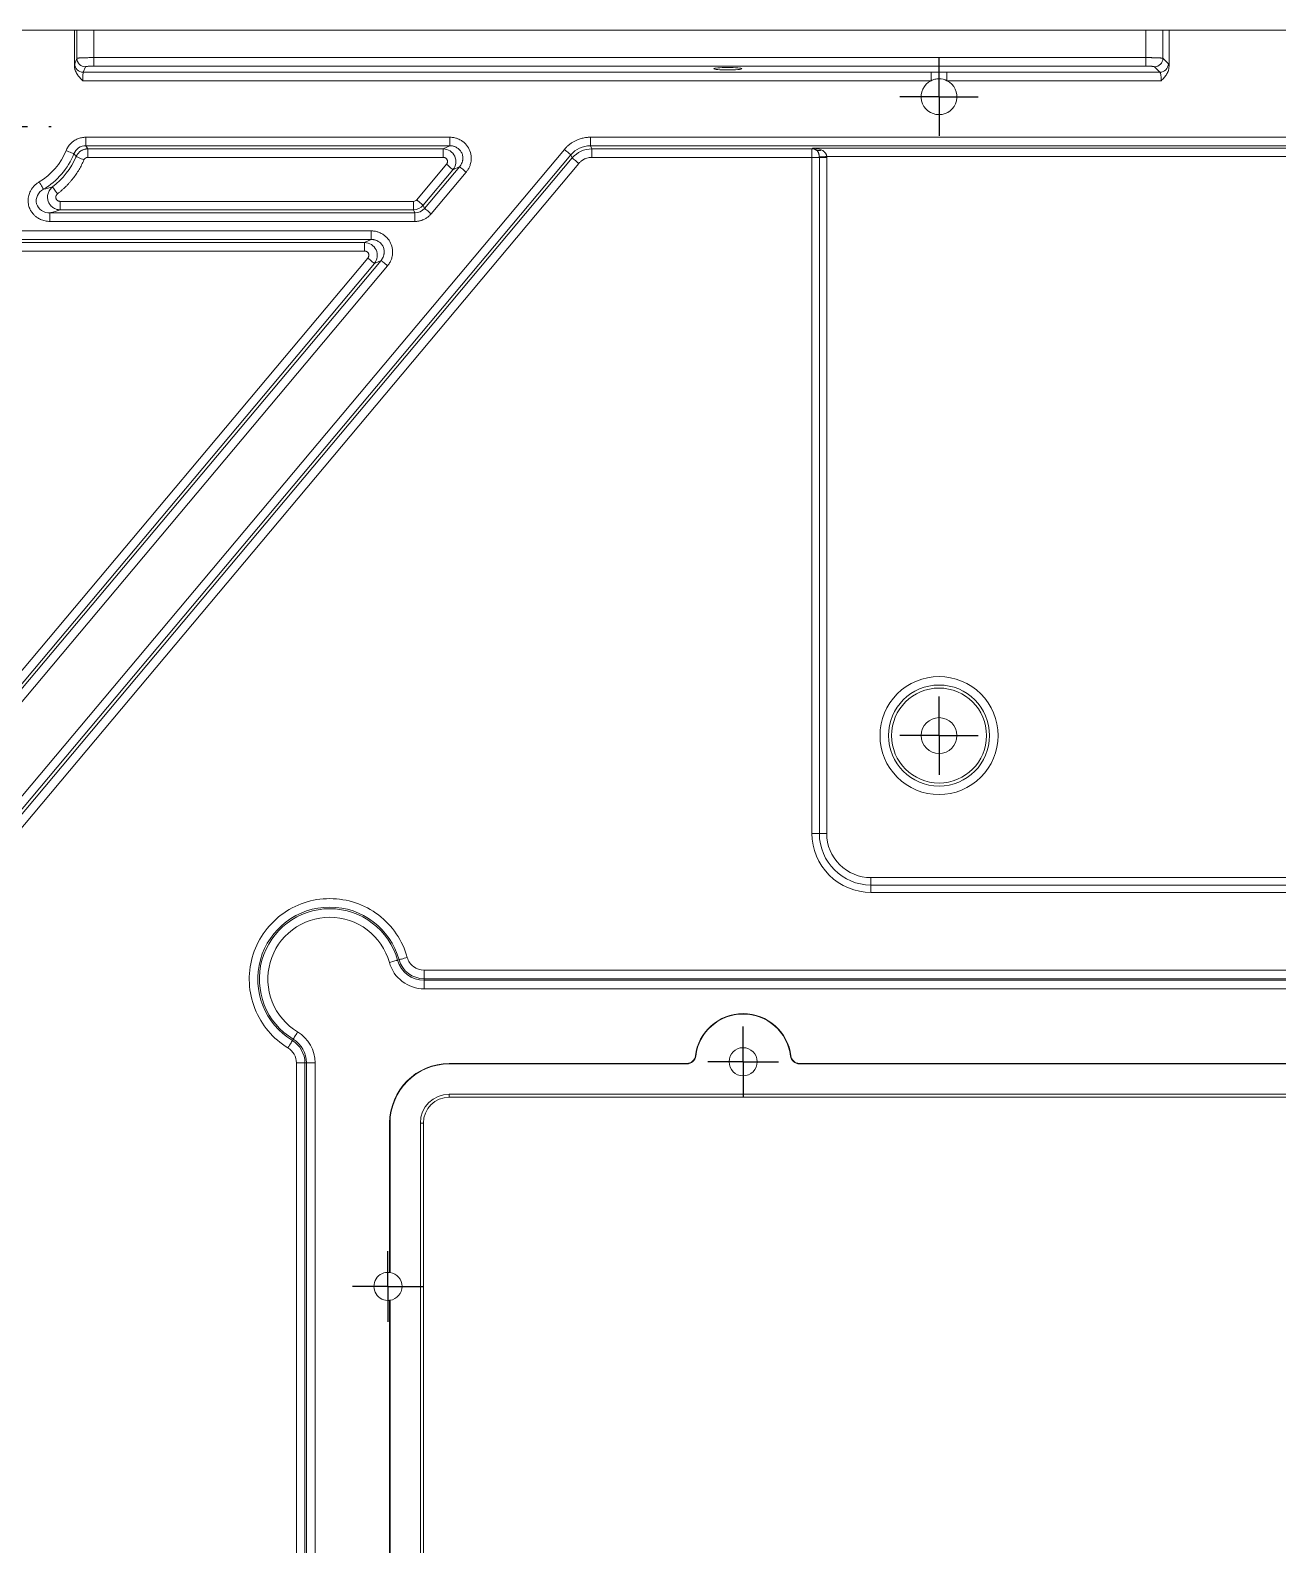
# Model space of a CAD drawing. Header units: millimetres. Extents: x 410 to 793, y 6 to 277.
# Drawn here: x 635.95 to 656.87, y 145.96 to 171.36 of the extents above; entities that cross this region are included whole.
import ezdxf

# ---------------------------------------------------------------- set-up
doc = ezdxf.new("R2010")
doc.units = ezdxf.units.MM
doc.layers.add('图框', color=7, linetype='Continuous')

# ---------------------------------------------------------------- blocks, each defined once
blk = doc.blocks.new('SW_CENTERMARKSYMBOL_68')
at = {"layer": '图框', "color": 0}
for p, q in [((0, 0.357), (0, 0.593)), ((0, 0), (0, 0.357)), ((-0.357, 0), (-0.593, 0)), ((0, 0), (-0.357, 0)), ((0, 0), (0, -0.357)), ((0, 0), (0.357, 0)), ((0.357, 0), (0.593, 0)), ((0, -0.357), (0, -0.593))]:
    blk.add_line(p, q, dxfattribs=at)
blk = doc.blocks.new('SW_CENTERMARKSYMBOL_75')
at = {"layer": '图框', "color": 0}
for p, q in [((0, 0.357), (0, 0.657)), ((0, 0), (0, 0.357)), ((-0.357, 0), (-0.657, 0)), ((0, 0), (-0.357, 0)), ((0, 0), (0, -0.357)), ((0, 0), (0.357, 0)), ((0.357, 0), (0.657, 0)), ((0, -0.357), (0, -0.657))]:
    blk.add_line(p, q, dxfattribs=at)
blk = doc.blocks.new('SW_CENTERMARKSYMBOL_86')
at = {"layer": '图框', "color": 0}
for p, q in [((0, 0.714), (0, 0.75)), ((0, 0), (0, 0.357)), ((-0.714, 0), (-0.75, 0)), ((0, 0), (-0.357, 0)), ((0, 0), (0, -0.357)), ((0, 0), (0.357, 0)), ((0.714, 0), (0.75, 0)), ((0, -0.714), (0, -0.75))]:
    blk.add_line(p, q, dxfattribs=at)
blk = doc.blocks.new('SW_CENTERMARKSYMBOL_101')
at = {"layer": '图框', "color": 0}
for p, q in [((0, 0.357), (0, 0.657)), ((0, 0), (0, 0.357)), ((-0.357, 0), (-0.657, 0)), ((0, 0), (-0.357, 0)), ((0, 0), (0, -0.357)), ((0, 0), (0.357, 0)), ((0.357, 0), (0.657, 0)), ((0, -0.357), (0, -0.657))]:
    blk.add_line(p, q, dxfattribs=at)
blk = doc.blocks.new('SW_CENTERMARKSYMBOL_104')
at = {"layer": '图框', "color": 0}
for p, q in [((0, 0.357), (0, 0.593)), ((0, 0), (0, 0.357)), ((-0.357, 0), (-0.593, 0)), ((0, 0), (-0.357, 0)), ((0, 0), (0, -0.357)), ((0, 0), (0.357, 0)), ((0.357, 0), (0.593, 0)), ((0, -0.357), (0, -0.593))]:
    blk.add_line(p, q, dxfattribs=at)

msp = doc.modelspace()

# ---------------------------------------------------------------- linework, layer by layer
at = {"color": 7, "linetype": 'Continuous', "lineweight": 15}
for p, q in [((631.3004, 171.3605), (636.6888, 171.3605)), ((636.6888, 171.3605), (636.6888, 170.7598)), ((636.6888, 171.3605), (636.7291, 171.3605)), ((636.7291, 171.3605), (636.7291, 170.89)), ((636.7291, 171.3605), (637.0146, 171.3605)), ((637.0146, 170.9021), (637.0146, 171.3605)), ((637.0146, 171.3605), (654.659, 171.3605)), ((654.659, 171.3605), (654.659, 170.9021)), ((654.659, 171.3605), (654.9436, 171.3605)), ((654.9436, 171.3605), (654.9436, 170.8907)), ((654.9436, 171.3605), (655.0458, 171.3605)), ((655.0458, 170.7551), (655.0458, 171.3605)), ((655.0458, 171.3605), (675.0458, 171.3605)), ((636.6931, 170.7999), (636.7291, 170.89)), ((636.8719, 170.7477), (636.8359, 170.6576)), ((637.0146, 170.9021), (654.659, 170.9021)), ((637.0146, 170.7598), (637.0146, 170.9021)), ((654.659, 170.7598), (637.0146, 170.7598)), ((654.659, 170.9021), (654.659, 170.7598)), ((654.8921, 170.6576), (654.8013, 170.7484)), ((654.9436, 170.8907), (655.0344, 170.7999)), ((636.8268, 170.5153), (651.056, 170.5153)), ((636.8359, 170.6576), (651.056, 170.6576)), ((651.056, 170.6576), (651.056, 170.5153)), ((651.3213, 170.6576), (654.8921, 170.6576)), ((651.3213, 170.5153), (651.3213, 170.6576)), ((651.3213, 170.5153), (654.9149, 170.5153)), ((642.9852, 169.5664), (636.8778, 169.5664)), ((636.8778, 169.4241), (636.8778, 169.5664)), ((636.8778, 169.4241), (642.9852, 169.4241)), ((636.9126, 169.3719), (636.8778, 169.4241)), ((642.8733, 169.3719), (642.9852, 169.4241)), ((642.9852, 169.4241), (642.9852, 169.5664)), ((661.1122, 169.5664), (645.3409, 169.5664)), ((645.3409, 169.4241), (645.3409, 169.5664)), ((645.3409, 169.4241), (661.1122, 169.4241)), ((645.3409, 169.4241), (645.3652, 169.3719)), ((644.9048, 169.3631), (631.1445, 152.9642)), ((631.2535, 152.8727), (645.0138, 169.2716)), ((631.3057, 152.8537), (645.0382, 169.2194)), ((636.9126, 169.3719), (642.8733, 169.3719)), ((636.9126, 169.2296), (636.9126, 169.3719)), ((642.8733, 169.2296), (636.9126, 169.2296)), ((642.8733, 169.3719), (642.8733, 169.2296)), ((645.0382, 169.2194), (645.0138, 169.2716)), ((645.3652, 169.3719), (649.0578, 169.3719)), ((645.3652, 169.2296), (645.3652, 169.3719)), ((645.3652, 169.2296), (649.0578, 169.2296)), ((649.0578, 169.3719), (649.0703, 169.3844)), ((649.0578, 169.3719), (649.0578, 169.2296)), ((649.0578, 169.2296), (649.1815, 169.2296)), ((649.0578, 169.2296), (649.0578, 157.8891)), ((649.0703, 169.3844), (661.0837, 169.3844)), ((649.3052, 169.2296), (649.1815, 169.2296)), ((649.1815, 169.2296), (649.1815, 157.8891)), ((661.0837, 169.2421), (649.3049, 169.2421)), ((649.3052, 169.2296), (649.3049, 169.2421)), ((649.3052, 157.8891), (649.3052, 169.2296)), ((631.4147, 152.7622), (645.1472, 169.1279)), ((642.4278, 168.5168), (642.9278, 169.1127)), ((643.0368, 169.0212), (642.5368, 168.4254)), ((643.1487, 169.0734), (642.5611, 168.3732)), ((642.6702, 168.2817), (643.2577, 168.9819)), ((643.1487, 169.0734), (643.0368, 169.0212)), ((636.4472, 168.3491), (636.4472, 168.4914)), ((636.4472, 168.4914), (642.3733, 168.4914)), ((642.3733, 168.4914), (642.3733, 168.3491)), ((642.5368, 168.4254), (642.5611, 168.3732)), ((636.2763, 168.2969), (636.2763, 168.1546)), ((642.3976, 168.2969), (636.2763, 168.2969)), ((636.2763, 168.1546), (642.3976, 168.1546)), ((642.3733, 168.3491), (636.4472, 168.3491)), ((642.3976, 168.2969), (642.3733, 168.3491)), ((642.3976, 168.2969), (642.3976, 168.1546)), ((641.6666, 167.995), (632.45, 167.995)), ((641.6666, 167.8527), (641.6666, 167.995)), ((632.45, 167.8527), (641.6666, 167.8527)), ((633.7767, 167.8005), (641.5547, 167.8005)), ((641.5547, 167.6582), (633.7767, 167.6582)), ((641.5547, 167.8005), (641.6666, 167.8527)), ((641.5547, 167.8005), (641.5547, 167.6582)), ((631.4738, 155.4624), (641.6092, 167.5413)), ((641.8301, 167.502), (631.5306, 155.2276)), ((641.7182, 167.4498), (631.5828, 155.3709)), ((631.6397, 155.1361), (641.9391, 167.4105)), ((641.8301, 167.502), (641.7182, 167.4498)), ((649.0578, 157.8891), (649.1815, 157.8891)), ((649.3052, 157.8891), (649.1815, 157.8891)), ((672.1804, 157.1485), (650.0458, 157.1485)), ((650.0458, 157.0247), (650.0458, 157.1485)), ((650.0458, 157.0247), (672.1804, 157.0247)), ((650.0458, 157.0247), (650.0458, 156.901)), ((650.0458, 156.901), (680.0458, 156.901)), ((642.1065, 155.7646), (642.1325, 155.7719)), ((642.5521, 155.5961), (642.5521, 155.4534)), ((687.5395, 155.5961), (642.5521, 155.5961)), ((642.5521, 155.4534), (642.5521, 155.4264)), ((687.5395, 155.4534), (642.5521, 155.4534)), ((642.5521, 155.4264), (687.5395, 155.4264)), ((642.5521, 155.2838), (642.5521, 155.4264)), ((642.5521, 155.2838), (687.5395, 155.2838)), ((640.3433, 154.4153), (640.3573, 154.4384)), ((640.4102, 154.0429), (640.5529, 154.0429)), ((640.4102, 154.0429), (640.4102, 126.7353)), ((640.5799, 154.0429), (640.5529, 154.0429)), ((640.5529, 154.0429), (640.5529, 126.7353)), ((640.5799, 126.7353), (640.5799, 154.0429)), ((640.7225, 154.0429), (640.5799, 154.0429)), ((640.7225, 126.7353), (640.7225, 154.0429)), ((642.9744, 154.0257), (642.9744, 154.0319)), ((646.9598, 154.0319), (642.9744, 154.0319)), ((642.9744, 154.0257), (646.9598, 154.0257)), ((646.9598, 154.0257), (646.9598, 154.0319)), ((647.1017, 154.1576), (647.1079, 154.1569)), ((648.698, 154.1569), (648.7042, 154.1576)), ((648.846, 154.0319), (648.846, 154.0257)), ((664.1027, 154.0319), (648.846, 154.0319)), ((648.846, 154.0257), (664.1027, 154.0257)), ((642.9744, 153.5167), (642.9744, 153.4667)), ((687.1172, 153.5167), (642.9744, 153.5167)), ((642.9744, 153.4667), (687.1172, 153.4667)), ((641.9744, 153.0319), (641.9744, 150.5271)), ((641.9806, 153.0319), (641.9744, 153.0319)), ((641.9806, 150.5262), (641.9806, 153.0319)), ((642.4896, 153.0319), (642.4896, 127.5543)), ((642.5396, 153.0319), (642.4896, 153.0319)), ((642.5396, 127.5543), (642.5396, 153.0319)), ((641.9744, 150.0591), (641.9744, 141.2362)), ((641.9806, 141.2362), (641.9806, 150.06))]:
    msp.add_line(p, q, dxfattribs=at)
at = {"color": 7, "linetype": 'Continuous', "lineweight": 15, "flags": 128}
for points in [[(636.6797, 169.2903), (636.6753, 169.292), (636.6665, 169.2956), (636.6537, 169.3007), (636.6372, 169.3073), (636.6176, 169.3152), (636.5957, 169.324), (636.5721, 169.3335), (636.5477, 169.3434)], [(636.7164, 169.2428), (636.7208, 169.2409), (636.7295, 169.2372), (636.7422, 169.2317), (636.7585, 169.2247), (636.7779, 169.2164), (636.7996, 169.207), (636.823, 169.197), (636.8472, 169.1866)], [(645.0138, 169.2716), (645.0102, 169.2746), (645.003, 169.2807), (644.9924, 169.2896), (644.9788, 169.301), (644.9626, 169.3146), (644.9445, 169.3298), (644.925, 169.3461), (644.9048, 169.3631)], [(645.0382, 169.2194), (645.0418, 169.2164), (645.049, 169.2103), (645.0597, 169.2014), (645.0733, 169.19), (645.0894, 169.1764), (645.1075, 169.1612), (645.127, 169.1449), (645.1472, 169.1279)], [(649.3049, 169.2421), (649.2863, 169.2412), (649.268, 169.2402), (649.2503, 169.2393), (649.2335, 169.2385), (649.218, 169.2377), (649.204, 169.237), (649.1917, 169.2364), (649.1813, 169.2359)], [(642.9278, 169.1127), (642.948, 169.0958), (642.9675, 169.0794), (642.9856, 169.0642), (643.0017, 169.0507), (643.0153, 169.0393), (643.0259, 169.0303), (643.0332, 169.0243), (643.0368, 169.0212)], [(643.2577, 168.9819), (643.2375, 168.9989), (643.218, 169.0152), (643.1999, 169.0304), (643.1838, 169.044), (643.1702, 169.0554), (643.1596, 169.0643), (643.1523, 169.0704), (643.1487, 169.0734)], [(636.1677, 168.6942), (636.1653, 168.6982), (636.1605, 168.7064), (636.1535, 168.7183), (636.1444, 168.7336), (636.1337, 168.7517), (636.1216, 168.7721), (636.1087, 168.794), (636.0953, 168.8167)], [(636.4041, 168.6192), (636.3881, 168.6401), (636.3727, 168.6604), (636.3583, 168.6792), (636.3456, 168.696), (636.3348, 168.7101), (636.3264, 168.7211), (636.3207, 168.7286), (636.3178, 168.7324)], [(642.5368, 168.4254), (642.5332, 168.4284), (642.5259, 168.4345), (642.5153, 168.4434), (642.5017, 168.4548), (642.4856, 168.4683), (642.4675, 168.4835), (642.448, 168.4999), (642.4278, 168.5168)], [(642.5611, 168.3732), (642.5648, 168.3701), (642.572, 168.3641), (642.5826, 168.3552), (642.5962, 168.3437), (642.6124, 168.3302), (642.6305, 168.315), (642.65, 168.2986), (642.6702, 168.2817)], [(641.6092, 167.5413), (641.6294, 167.5243), (641.6489, 167.508), (641.667, 167.4928), (641.6831, 167.4792), (641.6967, 167.4678), (641.7074, 167.4589), (641.7146, 167.4528), (641.7182, 167.4498)], [(641.8301, 167.502), (641.8337, 167.4989), (641.841, 167.4929), (641.8516, 167.484), (641.8652, 167.4725), (641.8813, 167.459), (641.8995, 167.4438), (641.9189, 167.4274), (641.9391, 167.4105)], [(641.9691, 155.7263), (641.9951, 155.7335), (642.0201, 155.7405), (642.0433, 155.747), (642.0638, 155.7527), (642.081, 155.7575), (642.0941, 155.7612), (642.1027, 155.7636), (642.1065, 155.7646)], [(642.2699, 155.8103), (642.244, 155.803), (642.2189, 155.796), (642.1958, 155.7896), (642.1752, 155.7838), (642.1581, 155.779), (642.145, 155.7754), (642.1364, 155.773), (642.1325, 155.7719)], [(640.4314, 154.5603), (640.4174, 154.5373), (640.4039, 154.5151), (640.3914, 154.4945), (640.3803, 154.4763), (640.3711, 154.4611), (640.364, 154.4494), (640.3594, 154.4418), (640.3573, 154.4384)], [(640.2693, 154.2934), (640.2833, 154.3164), (640.2968, 154.3386), (640.3093, 154.3592), (640.3203, 154.3774), (640.3296, 154.3926), (640.3366, 154.4043), (640.3413, 154.4119), (640.3433, 154.4153)]]:
    msp.add_lwpolyline(points, dxfattribs=at)
at = {"color": 7, "linetype": 'Continuous', "lineweight": 15}
for centre, radius in [((651.1887, 159.5319), 0.8475), ((651.1887, 159.5319), 0.7964), ((651.1887, 159.5319), 0.3), ((647.9029, 154.0605), 0.2357)]:
    msp.add_circle(centre, radius, dxfattribs=at)
for centre, radius, start, end in [((636.8362, 170.8007), 0.1431, 180.29585, 269.88726), ((636.8721, 170.8908), 0.1431, 180.29671, 269.8864), ((654.8001, 170.892), 0.1436, 270.50885, 359.49158), ((654.8908, 170.8012), 0.1436, 270.50885, 359.49158), ((651.1887, 170.2462), 0.3, 116.23543, 63.76457), ((635.5458, 169.7462), 1.2221, 300.58894, 338.09394), ((635.5458, 169.7462), 1.2743, 307.28938, 336.72966), ((649.0566, 169.2287), 0.1432, 56.3307, 89.53069), ((649.1683, 169.4354), 0.0933, 249.7035, 299.42984), ((649.0578, 169.2296), 0.1237, 0, 2.89533), ((650.0458, 157.8891), 0.8643, 180, 270), ((640.9698, 155.4472), 1.2072, 15.60294, 238.73687), ((640.9698, 155.4472), 1.1802, 15.60294, 238.73687), ((642.5521, 155.8891), 0.4627, 195.60294, 270), ((642.5521, 155.8891), 0.4357, 195.60294, 270), ((647.9029, 154.0605), 0.8071, 6.90946, 173.09054), ((647.9029, 154.0605), 0.8009, 6.90946, 173.09054), ((640.1172, 154.0429), 0.4627, 0, 58.73687), ((640.1172, 154.0429), 0.4357, 0, 58.73687), ((642.9744, 153.0319), 1, 90, 180), ((642.9744, 153.0319), 0.9938, 90, 180), ((646.9598, 154.1748), 0.1429, 270, 353.09054), ((646.9598, 154.1748), 0.1491, 270, 353.09054), ((648.846, 154.1748), 0.1491, 186.90946, 270), ((648.846, 154.1748), 0.1429, 186.90946, 270), ((642.9744, 153.0319), 0.4848, 90, 180), ((642.9744, 153.0319), 0.4348, 90, 180), ((641.9458, 150.2931), 0.2357, 83.03794, 276.96206), ((641.9458, 150.2931), 0.2357, 81.50496, 83.03794), ((641.9458, 150.2931), 0.2357, 278.49504, 81.50496), ((641.9458, 150.2931), 0.2357, 276.96206, 278.49504)]:
    msp.add_arc(centre, radius, start, end, dxfattribs=at)
msp.add_ellipse((647.6452, 170.7154), major_axis=(0.2357, 0), ratio=0.0874887, dxfattribs=at)
for points, knots in [([(636.6888, 170.7598), (636.689, 170.763), (636.6894, 170.7692), (636.69, 170.7773), (636.6906, 170.7842), (636.6912, 170.7899), (636.6918, 170.7945), (636.6925, 170.798), (636.6929, 170.7993), (636.6931, 170.7999)], [0, 0, 0, 0, 0.1443882, 0.2872426, 0.4291702, 0.5707898, 0.7127241, 0.8555919, 1, 1, 1, 1]), ([(636.6888, 170.7598), (636.6889, 170.7551), (636.6891, 170.7455), (636.6906, 170.7312), (636.693, 170.7169), (636.6964, 170.7028), (636.7027, 170.6822), (636.7139, 170.6554), (636.7316, 170.6248), (636.7527, 170.5953), (636.7761, 170.5678), (636.8013, 170.5409), (636.8183, 170.5238), (636.8268, 170.5153)], [0, 0, 0, 0, 0.0491708, 0.0990416, 0.1493443, 0.1998194, 0.2502276, 0.3733668, 0.4998839, 0.616986, 0.749726, 0.8748861, 1, 1, 1, 1]), ([(636.7291, 170.89), (636.7294, 170.8903), (636.7302, 170.8909), (636.7329, 170.8917), (636.7367, 170.8925), (636.7414, 170.8933), (636.747, 170.894), (636.7534, 170.8946), (636.7603, 170.8953), (636.7676, 170.8959), (636.7754, 170.8964), (636.7834, 170.8969), (636.7915, 170.8974), (636.7997, 170.8978), (636.8079, 170.8982), (636.8224, 170.8989), (636.8446, 170.8997), (636.8763, 170.9006), (636.9098, 170.9013), (636.9444, 170.9017), (636.9794, 170.9021), (637.003, 170.9021), (637.0146, 170.9021)], [0, 0, 0, 0, 0.0453728, 0.0892629, 0.1316704, 0.1725951, 0.2120371, 0.2499963, 0.2864726, 0.3214662, 0.3549769, 0.3870047, 0.4175496, 0.4466117, 0.474191, 0.5002874, 0.5872109, 0.6726766, 0.7566863, 0.839242, 0.9203459, 1, 1, 1, 1]), ([(637.0146, 170.7598), (637.0102, 170.7598), (637.0014, 170.7598), (636.9884, 170.7596), (636.9755, 170.7593), (636.9582, 170.7588), (636.9372, 170.7579), (636.9148, 170.7563), (636.8962, 170.7544), (636.8828, 170.7523), (636.8741, 170.75), (636.8726, 170.7485), (636.8719, 170.7477)], [0, 0, 0, 0, 0.0602461, 0.120022, 0.1798487, 0.2402458, 0.3696714, 0.4995243, 0.6291363, 0.7591786, 0.8794853, 1, 1, 1, 1]), ([(654.659, 170.9021), (654.6658, 170.9021), (654.6793, 170.9021), (654.6997, 170.902), (654.7201, 170.9018), (654.7403, 170.9016), (654.7603, 170.9013), (654.78, 170.9009), (654.7991, 170.9005), (654.8176, 170.9), (654.8354, 170.8995), (654.8537, 170.8988), (654.8727, 170.8979), (654.892, 170.8969), (654.9102, 170.8956), (654.9258, 170.8941), (654.9382, 170.8925), (654.9418, 170.8913), (654.9436, 170.8907)], [0, 0, 0, 0, 0.0478056, 0.09609687, 0.14487427, 0.19413827, 0.24388931, 0.29412784, 0.34485427, 0.39606901, 0.44777246, 0.49996501, 0.56573152, 0.63852924, 0.7183568, 0.80521249, 0.89909432, 1, 1, 1, 1]), ([(654.8013, 170.7484), (654.8008, 170.7488), (654.7999, 170.7495), (654.797, 170.7506), (654.7931, 170.7517), (654.7862, 170.7531), (654.7746, 170.7548), (654.7561, 170.7566), (654.7342, 170.758), (654.7099, 170.759), (654.6846, 170.7597), (654.6675, 170.7598), (654.659, 170.7598)], [0, 0, 0, 0, 0.0606195, 0.1207896, 0.1809947, 0.2417184, 0.3710795, 0.5007047, 0.629882, 0.759329, 0.8795888, 1, 1, 1, 1]), ([(654.9149, 170.5153), (654.9231, 170.5236), (654.9396, 170.5403), (654.9638, 170.5667), (654.9861, 170.5939), (655.006, 170.6229), (655.0226, 170.6532), (655.0342, 170.6823), (655.0412, 170.7087), (655.0451, 170.7318), (655.0456, 170.7474), (655.0458, 170.7551)], [0, 0, 0, 0, 0.1251279, 0.2502964, 0.3821013, 0.5001329, 0.626212, 0.7497505, 0.833821, 0.9176093, 1, 1, 1, 1]), ([(655.0344, 170.7999), (655.0349, 170.7993), (655.0359, 170.7981), (655.0374, 170.795), (655.0389, 170.7909), (655.0408, 170.784), (655.0432, 170.7731), (655.0449, 170.7611), (655.0458, 170.7551)], [0, 0, 0, 0, 0.1247652, 0.2494214, 0.3744287, 0.5002433, 0.7494514, 1, 1, 1, 1]), ([(651.056, 170.6576), (651.0653, 170.6576), (651.0874, 170.6576), (651.1316, 170.6574), (651.1887, 170.6573), (651.2458, 170.6574), (651.29, 170.6576), (651.3121, 170.6576), (651.3213, 170.6576)], [0, 0, 0, 0, 0.104156, 0.2500049, 0.5, 0.7499951, 0.895844, 1, 1, 1, 1]), ([(651.056, 170.5153), (651.0768, 170.5255), (651.0982, 170.5332), (651.1426, 170.5435), (651.1658, 170.5462), (651.2341, 170.5462), (651.2799, 170.5357), (651.3213, 170.5153)], [0, 0, 0, 0, 0.25, 0.25, 0.5, 0.5, 1, 1, 1, 1]), ([(636.8778, 169.5664), (636.8715, 169.5663), (636.8573, 169.5661), (636.8335, 169.564), (636.8047, 169.5593), (636.762, 169.5484), (636.7187, 169.5304), (636.6719, 169.5022), (636.6347, 169.4723), (636.602, 169.4369), (636.5785, 169.4041), (636.5608, 169.3736), (636.5519, 169.3531), (636.5477, 169.3434)], [0, 0, 0, 0, 0.0442241, 0.1008707, 0.1697662, 0.2508032, 0.4133781, 0.5003739, 0.6386023, 0.7500696, 0.8413142, 0.9246026, 1, 1, 1, 1]), ([(643.2577, 168.9819), (643.2615, 168.9866), (643.2706, 168.9977), (643.2851, 169.0183), (643.3016, 169.046), (643.3207, 169.0869), (643.3361, 169.1374), (643.3463, 169.215), (643.3357, 169.3101), (643.2867, 169.4152), (643.2196, 169.4855), (643.16, 169.523), (643.1152, 169.5435), (643.0763, 169.5558), (643.0386, 169.5629), (643.0103, 169.5659), (642.993, 169.5663), (642.9852, 169.5664)], [0, 0, 0, 0, 0.0223043, 0.0534237, 0.0932752, 0.141809, 0.2204966, 0.2882623, 0.4314901, 0.5684904, 0.7117183, 0.7850739, 0.8287413, 0.8943763, 0.9357844, 0.9710034, 1, 1, 1, 1]), ([(642.9852, 169.4241), (642.9912, 169.424), (643.0031, 169.4238), (643.0209, 169.4217), (643.0384, 169.4183), (643.0554, 169.4135), (643.0719, 169.4074), (643.0878, 169.4001), (643.1048, 169.3905), (643.1266, 169.3755), (643.1564, 169.3481), (643.1861, 169.3039), (643.2028, 169.2454), (643.2022, 169.1986), (643.1945, 169.1583), (643.1841, 169.1281), (643.1673, 169.0969), (643.1546, 169.0809), (643.1487, 169.0734)], [0, 0, 0, 0, 0.03699404, 0.0736671, 0.11007486, 0.14625695, 0.18224016, 0.2180417, 0.25367275, 0.30205188, 0.38003895, 0.50026026, 0.62285523, 0.74652121, 0.78275004, 0.87471415, 0.94107604, 1, 1, 1, 1]), ([(645.3409, 169.5664), (645.3339, 169.5663), (645.3178, 169.5662), (645.2905, 169.5644), (645.2567, 169.5606), (645.2096, 169.552), (645.1563, 169.5369), (645.1021, 169.5148), (645.056, 169.4909), (645.0142, 169.4643), (644.9747, 169.434), (644.9378, 169.4006), (644.9158, 169.3756), (644.9048, 169.3631)], [0, 0, 0, 0, 0.0420299, 0.0972682, 0.1656419, 0.2471019, 0.3860478, 0.4999716, 0.5996276, 0.6993573, 0.7992482, 0.8994125, 1, 1, 1, 1]), ([(636.4041, 168.6192), (636.4161, 168.6285), (636.4401, 168.6471), (636.4749, 168.6765), (636.5087, 168.7068), (636.5415, 168.7382), (636.5733, 168.7706), (636.6041, 168.8041), (636.6338, 168.8386), (636.672, 168.8859), (636.7168, 168.9472), (636.7656, 169.0239), (636.8097, 169.1036), (636.8347, 169.1589), (636.8472, 169.1866)], [0, 0, 0, 0, 0.06271888, 0.12524706, 0.18764892, 0.24998918, 0.31233279, 0.37474467, 0.43728953, 0.50003168, 0.62526323, 0.74998918, 0.87472851, 1, 1, 1, 1]), ([(636.7164, 169.2428), (636.7103, 169.2508), (636.6982, 169.2667), (636.6858, 169.2824), (636.6797, 169.2903)], [0, 0, 0, 0, 0.5043205, 1, 1, 1, 1]), ([(636.7164, 169.2428), (636.7188, 169.2479), (636.7236, 169.2583), (636.7324, 169.2732), (636.7425, 169.2876), (636.7539, 169.3014), (636.7665, 169.3142), (636.7803, 169.3261), (636.7951, 169.3368), (636.8108, 169.3461), (636.8271, 169.3541), (636.8439, 169.3607), (636.8611, 169.3657), (636.8783, 169.3693), (636.8955, 169.3715), (636.9069, 169.3718), (636.9126, 169.3719)], [0, 0, 0, 0, 0.06825384, 0.13791551, 0.20879585, 0.28068251, 0.35334311, 0.42652927, 0.49998145, 0.57343439, 0.64662283, 0.71928721, 0.79117917, 0.86206632, 0.93173632, 1, 1, 1, 1]), ([(643.0368, 169.0212), (643.0882, 169.0838), (643.099, 169.1749), (643.031, 169.3208), (642.9542, 169.371), (642.8733, 169.3719)], [0, 0, 0, 0, 0.5, 0.5, 1, 1, 1, 1]), ([(642.8733, 169.2296), (642.8764, 169.2295), (642.8827, 169.2292), (642.8919, 169.2273), (642.9007, 169.2244), (642.9091, 169.2203), (642.9161, 169.2159), (642.9244, 169.209), (642.932, 169.2003), (642.9385, 169.1889), (642.9431, 169.1765), (642.9454, 169.1612), (642.9438, 169.1438), (642.9382, 169.127), (642.9313, 169.1175), (642.9278, 169.1127)], [0, 0, 0, 0, 0.0582284, 0.1159898, 0.1734762, 0.230787, 0.2879654, 0.3263375, 0.4315247, 0.5002159, 0.5689265, 0.6755999, 0.7829271, 0.8909417, 1, 1, 1, 1]), ([(645.1472, 169.1279), (645.1518, 169.1332), (645.1609, 169.1436), (645.176, 169.1579), (645.192, 169.171), (645.2088, 169.183), (645.2265, 169.1937), (645.245, 169.2033), (645.2706, 169.2141), (645.3027, 169.2235), (645.3367, 169.2289), (645.3572, 169.2294), (645.3652, 169.2296)], [0, 0, 0, 0, 0.0838757, 0.1674238, 0.2507436, 0.333915, 0.4170026, 0.5000613, 0.5851877, 0.7529487, 0.9026331, 1, 1, 1, 1]), ([(649.136, 169.3479), (649.1383, 169.3458), (649.1452, 169.3399), (649.1539, 169.329), (649.1621, 169.3152), (649.1682, 169.3016), (649.1733, 169.2865), (649.1774, 169.2698), (649.1802, 169.2525), (649.181, 169.241), (649.1813, 169.2359)], [0, 0, 0, 0, 0.0868464, 0.2502211, 0.3744841, 0.4999414, 0.6167235, 0.7497007, 0.8879395, 1, 1, 1, 1]), ([(649.3049, 169.2421), (649.3044, 169.2458), (649.3035, 169.2532), (649.3009, 169.264), (649.2974, 169.2746), (649.293, 169.2848), (649.2876, 169.2946), (649.2812, 169.3041), (649.2738, 169.3131), (649.2627, 169.3248), (649.2485, 169.3361), (649.2311, 169.3467), (649.2199, 169.3516), (649.2142, 169.3541)], [0, 0, 0, 0, 0.0685253, 0.1371747, 0.2065645, 0.2772326, 0.3496393, 0.4241732, 0.5011609, 0.5822855, 0.7500946, 0.8716685, 1, 1, 1, 1]), ([(636.0953, 168.8167), (636.0885, 168.8125), (636.0749, 168.8041), (636.0555, 168.79), (636.037, 168.7748), (636.0196, 168.7585), (636.0031, 168.7412), (635.9878, 168.7228), (635.9737, 168.7036), (635.9608, 168.6835), (635.9401, 168.646), (635.9184, 168.5878), (635.9094, 168.5207), (635.912, 168.467), (635.9209, 168.4139), (635.9413, 168.3572), (635.9731, 168.3055), (636.0048, 168.2674), (636.0401, 168.2348), (636.079, 168.2079), (636.1189, 168.1874), (636.1566, 168.1728), (636.1958, 168.1624), (636.2358, 168.1558), (636.2628, 168.155), (636.2763, 168.1546)], [0, 0, 0, 0, 0.025462, 0.0508996, 0.0763152, 0.1017106, 0.1270882, 0.152452, 0.1778086, 0.2031684, 0.2285467, 0.3140263, 0.3995025, 0.4422745, 0.4852283, 0.5707332, 0.6322962, 0.6779102, 0.7283518, 0.7851512, 0.8280323, 0.8709568, 0.9139342, 0.9569536, 1, 1, 1, 1]), ([(636.2763, 168.2969), (636.2261, 168.2961), (636.1761, 168.31), (636.0955, 168.364), (636.0655, 168.4044), (636.0407, 168.4952), (636.0462, 168.545), (636.0883, 168.6323), (636.1242, 168.6693), (636.1677, 168.6942)], [0, 0, 0, 0, 0.25, 0.25, 0.5, 0.5, 0.75, 0.75, 1, 1, 1, 1]), ([(636.4472, 168.3491), (636.4421, 168.3493), (636.4317, 168.3496), (636.4159, 168.3517), (636.3995, 168.3551), (636.3782, 168.3612), (636.3526, 168.3721), (636.3148, 168.3955), (636.2754, 168.4352), (636.2451, 168.4942), (636.2334, 168.5594), (636.2404, 168.614), (636.256, 168.6557), (636.2724, 168.6848), (636.2933, 168.7114), (636.3099, 168.7256), (636.3178, 168.7324)], [0, 0, 0, 0, 0.0291424, 0.0597173, 0.0917417, 0.1252167, 0.1866298, 0.2502833, 0.3783177, 0.4996898, 0.6209966, 0.7492633, 0.8071877, 0.8744208, 0.9401261, 1, 1, 1, 1]), ([(636.4472, 168.4914), (636.4441, 168.4915), (636.4356, 168.4918), (636.4227, 168.495), (636.41, 168.5008), (636.3961, 168.5106), (636.3853, 168.5236), (636.3783, 168.5391), (636.3748, 168.5536), (636.3748, 168.5709), (636.38, 168.5894), (636.3895, 168.6064), (636.3992, 168.6149), (636.4041, 168.6192)], [0, 0, 0, 0, 0.0519734, 0.1429535, 0.2202767, 0.2858615, 0.4281933, 0.4975489, 0.571206, 0.6773465, 0.7844053, 0.8920166, 1, 1, 1, 1]), ([(636.4472, 168.3491), (636.4359, 168.3453), (636.4137, 168.3379), (636.3795, 168.327), (636.3453, 168.3166), (636.3113, 168.3066), (636.2878, 168.3001), (636.2763, 168.2969)], [0, 0, 0, 0, 0.2155053, 0.4232347, 0.6232102, 0.8154561, 1, 1, 1, 1]), ([(642.3976, 168.1546), (642.405, 168.1547), (642.4199, 168.155), (642.4421, 168.1572), (642.464, 168.1607), (642.4856, 168.1655), (642.5069, 168.1716), (642.5277, 168.1791), (642.5494, 168.1883), (642.5793, 168.2036), (642.6141, 168.2267), (642.6466, 168.255), (642.6635, 168.2742), (642.6702, 168.2817)], [0, 0, 0, 0, 0.0719186, 0.1435849, 0.2150645, 0.2864116, 0.3576712, 0.4288814, 0.5000757, 0.5852213, 0.7529559, 0.9027095, 1, 1, 1, 1]), ([(641.9391, 167.4105), (641.9429, 167.4152), (641.952, 167.4263), (641.9665, 167.4469), (641.983, 167.4746), (642.0021, 167.5154), (642.0175, 167.566), (642.0277, 167.6436), (642.0171, 167.7387), (641.9681, 167.8438), (641.901, 167.9141), (641.8414, 167.9516), (641.7966, 167.972), (641.7577, 167.9844), (641.72, 167.9915), (641.6917, 167.9945), (641.6744, 167.9948), (641.6666, 167.995)], [0, 0, 0, 0, 0.0223043, 0.0534237, 0.0932752, 0.141809, 0.2204966, 0.2882623, 0.4314901, 0.5684904, 0.7117183, 0.7850739, 0.8287413, 0.8943763, 0.9357844, 0.9710034, 1, 1, 1, 1]), ([(641.7182, 167.4498), (641.7696, 167.5124), (641.7804, 167.6035), (641.7124, 167.7493), (641.6356, 167.7996), (641.5547, 167.8005)], [0, 0, 0, 0, 0.5, 0.5, 1, 1, 1, 1]), ([(641.5547, 167.6582), (641.5578, 167.6581), (641.5641, 167.6578), (641.5733, 167.6559), (641.5821, 167.6529), (641.5905, 167.6489), (641.5975, 167.6445), (641.6058, 167.6375), (641.6134, 167.6288), (641.6199, 167.6174), (641.6245, 167.6051), (641.6268, 167.5898), (641.6252, 167.5724), (641.6196, 167.5555), (641.6127, 167.546), (641.6092, 167.5413)], [0, 0, 0, 0, 0.0582284, 0.1159898, 0.1734762, 0.230787, 0.2879654, 0.3263375, 0.4315247, 0.5002159, 0.5689265, 0.6755999, 0.7829271, 0.8909417, 1, 1, 1, 1]), ([(641.6666, 167.8527), (641.6726, 167.8526), (641.6846, 167.8524), (641.7023, 167.8503), (641.7198, 167.8469), (641.7368, 167.8421), (641.7533, 167.836), (641.7692, 167.8286), (641.7863, 167.8191), (641.8081, 167.8041), (641.8378, 167.7767), (641.8675, 167.7324), (641.8842, 167.674), (641.8836, 167.6272), (641.8759, 167.5868), (641.8655, 167.5567), (641.8487, 167.5255), (641.8361, 167.5095), (641.8301, 167.502)], [0, 0, 0, 0, 0.03699404, 0.0736671, 0.11007486, 0.14625695, 0.18224016, 0.2180417, 0.25367275, 0.30205188, 0.38003895, 0.50026026, 0.62285523, 0.74652121, 0.78275004, 0.87471415, 0.94107603, 1, 1, 1, 1]), ([(651.1887, 158.5421), (651.4512, 158.5421), (651.703, 158.6464), (652.0742, 159.0176), (652.1785, 159.2694), (652.1785, 159.7944), (652.0742, 160.0462), (651.703, 160.4175), (651.4512, 160.5218), (650.9261, 160.5218), (650.6744, 160.4175), (650.3031, 160.0462), (650.1988, 159.7944), (650.1988, 159.2694), (650.3031, 159.0176), (650.6744, 158.6464), (650.9261, 158.5421), (651.1887, 158.5421)], [0, 0, 0, 0, 0.125, 0.125, 0.25, 0.25, 0.375, 0.375, 0.5, 0.5, 0.625, 0.625, 0.75, 0.75, 0.875, 0.875, 1, 1, 1, 1]), ([(649.0578, 157.8891), (649.0578, 157.627), (649.1619, 157.3757), (649.5324, 157.0051), (649.7838, 156.901), (650.0458, 156.901)], [0, 0, 0, 0, 0.5, 0.5, 1, 1, 1, 1]), ([(650.0458, 157.1485), (649.8494, 157.1485), (649.661, 157.2265), (649.3832, 157.5043), (649.3052, 157.6927), (649.3052, 157.8891)], [0, 0, 0, 0, 0.5, 0.5, 1, 1, 1, 1]), ([(642.2699, 155.8103), (642.1907, 156.094), (642.0208, 156.3441), (641.5514, 156.7004), (641.2649, 156.797), (640.6756, 156.7971), (640.389, 156.7008), (639.9195, 156.3448), (639.7494, 156.0949), (639.5905, 155.5274), (639.6061, 155.2255), (639.8225, 154.6774), (640.0174, 154.4463), (640.2693, 154.2934)], [0, 0, 0, 0, 0.1666667, 0.1666667, 0.3333333, 0.3333333, 0.5, 0.5, 0.6666667, 0.6666667, 0.8333333, 0.8333333, 1, 1, 1, 1]), ([(640.4314, 154.5603), (640.2378, 154.6778), (640.088, 154.8555), (639.9216, 155.2768), (639.9096, 155.5089), (640.0318, 155.945), (640.1625, 156.1371), (640.5234, 156.4108), (640.7437, 156.4848), (641.1966, 156.4847), (641.4169, 156.4105), (641.7776, 156.1366), (641.9082, 155.9444), (641.9691, 155.7263)], [0, 0, 0, 0, 0.1666667, 0.1666667, 0.3333333, 0.3333333, 0.5, 0.5, 0.6666667, 0.6666667, 0.8333333, 0.8333333, 1, 1, 1, 1]), ([(641.9691, 155.7263), (642.0047, 155.599), (642.0809, 155.4868), (642.2914, 155.327), (642.42, 155.2838), (642.5521, 155.2838)], [0, 0, 0, 0, 0.5, 0.5, 1, 1, 1, 1]), ([(642.5521, 155.5961), (642.4882, 155.5961), (642.426, 155.617), (642.324, 155.6944), (642.2871, 155.7487), (642.2699, 155.8103)], [0, 0, 0, 0, 0.5, 0.5, 1, 1, 1, 1])]:
    msp.add_open_spline(points, degree=3, knots=knots, dxfattribs=at)
for points in [[(636.8268, 170.5153), (636.8268, 170.5884), (636.8308, 170.6513), (636.8359, 170.6576)], [(654.8921, 170.6576), (654.9048, 170.6513), (654.9149, 170.5884), (654.9149, 170.5153)], [(636.6797, 169.2903), (636.7116, 169.3705), (636.7909, 169.4244), (636.8778, 169.4241)], [(645.0138, 169.2716), (645.0943, 169.3677), (645.2156, 169.4242), (645.3409, 169.4241)], [(636.5477, 169.3434), (636.459, 169.1228), (636.2999, 168.9376), (636.0953, 168.8167)], [(636.8472, 169.1866), (636.8583, 169.2124), (636.8843, 169.2296), (636.9126, 169.2296)], [(645.3652, 169.3719), (645.24, 169.3718), (645.1188, 169.3152), (645.0382, 169.2194)], [(649.2142, 169.3541), (649.1717, 169.3713), (649.1211, 169.382), (649.0703, 169.3844)], [(649.0703, 169.3844), (649.0935, 169.3798), (649.1166, 169.3669), (649.136, 169.3479)], [(636.3178, 168.7324), (636.2719, 168.7194), (636.2228, 168.7066), (636.1677, 168.6941)], [(642.4278, 168.5168), (642.4144, 168.5008), (642.3942, 168.4914), (642.3733, 168.4914)], [(642.3733, 168.3491), (642.4358, 168.3492), (642.4965, 168.3775), (642.5368, 168.4254)], [(642.5611, 168.3732), (642.5209, 168.325), (642.4603, 168.2968), (642.3976, 168.2969)], [(640.7225, 154.0429), (640.7225, 154.2544), (640.6121, 154.4506), (640.4314, 154.5603)], [(640.2693, 154.2934), (640.3568, 154.2402), (640.4102, 154.1453), (640.4102, 154.0429)]]:
    msp.add_open_spline(points, degree=3, dxfattribs=at)

# ---------------------------------------------------------------- block references
at = {"layer": '图框'}
for name, p in [('SW_CENTERMARKSYMBOL_101', (651.1887, 170.2462)), ('SW_CENTERMARKSYMBOL_86', (635.5458, 169.7462)), ('SW_CENTERMARKSYMBOL_75', (651.1887, 159.5319)), ('SW_CENTERMARKSYMBOL_68', (647.9029, 154.0605)), ('SW_CENTERMARKSYMBOL_104', (641.9458, 150.2931))]:
    msp.add_blockref(name, p, dxfattribs=at)

doc.saveas('drawing.dxf')
